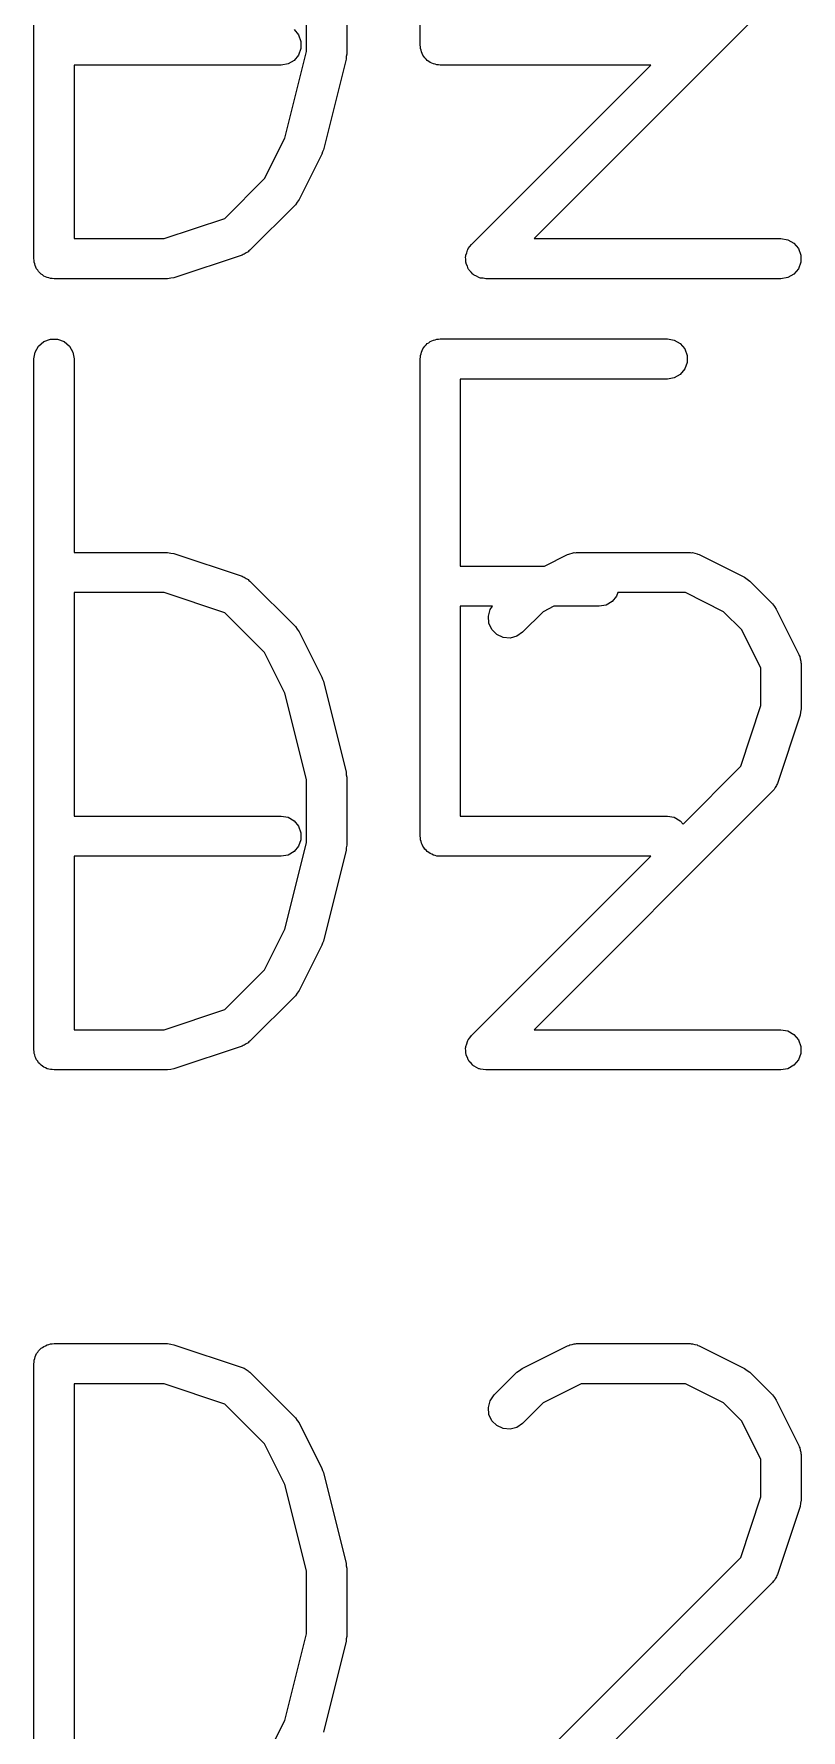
# Model space of a CAD drawing. Extents: x -2.2 to 89.1, y -78.6 to 9.2.
# Drawn here: x 67.371 to 69.311, y -60.797 to -56.509 of the extents above; entities that cross this region are included whole.
import ezdxf

# ---------------------------------------------------------------- set-up
doc = ezdxf.new("R2010")
doc.units = 0
doc.header["$MEASUREMENT"] = 0
doc.layers.add('BLACK', color=7, linetype='CONTINUOUS')

msp = doc.modelspace()

# ---------------------------------------------------------------- linework, layer by layer
at = {"layer": 'Black'}
for p, q in [((68.3482, -56.5375), (68.3482, -55.331)), ((67.3715, -57.0775), (67.3715, -55.871)), ((68.0609, -56.5542), (68.0609, -56.3944)), ((68.1625, -56.3881), (68.1625, -56.5605)), ((69.2392, -56.424), (68.6365, -57.0267)), ((68.0294, -56.4986), (68.0408, -56.5121)), ((68.0408, -56.5121), (68.0468, -56.5287)), ((68.0063, -56.7726), (68.0609, -56.5542)), ((68.0468, -56.5464), (68.0408, -56.5629)), ((68.0468, -56.5287), (68.0468, -56.5464)), ((68.3489, -56.5419), (68.3482, -56.5375)), ((68.3489, -56.5464), (68.3489, -56.5419)), ((68.3504, -56.5505), (68.3489, -56.5464)), ((68.3512, -56.5549), (68.3504, -56.5505)), ((68.3534, -56.5588), (68.3512, -56.5549)), ((67.9968, -56.5883), (67.4731, -56.5883)), ((67.4731, -56.5883), (67.4731, -57.0267)), ((68.0142, -56.5853), (67.9968, -56.5883)), ((68.0294, -56.5765), (68.0142, -56.5853)), ((68.0408, -56.5629), (68.0294, -56.5765)), ((68.161, -56.5728), (68.1035, -56.8026)), ((68.1614, -56.5666), (68.161, -56.5728)), ((68.1625, -56.5605), (68.1614, -56.5666)), ((68.355, -56.5629), (68.3534, -56.5588)), ((68.3578, -56.5664), (68.355, -56.5629)), ((68.36, -56.5702), (68.3578, -56.5664)), ((68.3634, -56.5731), (68.36, -56.5702)), ((68.3663, -56.5765), (68.3634, -56.5731)), ((68.3701, -56.5787), (68.3663, -56.5765)), ((68.3736, -56.5815), (68.3701, -56.5787)), ((68.3777, -56.5831), (68.3736, -56.5815)), ((68.3816, -56.5853), (68.3777, -56.5831)), ((68.386, -56.5861), (68.3816, -56.5853)), ((68.3901, -56.5876), (68.386, -56.5861)), ((68.3946, -56.5876), (68.3901, -56.5876)), ((68.399, -56.5883), (68.3946, -56.5876)), ((68.9312, -56.5883), (68.399, -56.5883)), ((68.4779, -57.0416), (68.9312, -56.5883)), ((67.955, -56.8751), (68.0063, -56.7726)), ((68.1013, -56.8077), (68.0997, -56.813)), ((68.1035, -56.8026), (68.1013, -56.8077)), ((68.0997, -56.813), (68.0422, -56.9279)), ((67.8544, -56.9757), (67.955, -56.8751)), ((68.0327, -56.9411), (67.9178, -57.056)), ((68.0374, -56.9344), (68.0327, -56.9411)), ((68.0422, -56.9279), (68.0374, -56.9344)), ((67.7013, -57.0267), (67.8544, -56.9757)), ((67.4731, -57.0267), (67.7013, -57.0267)), ((68.6365, -57.0267), (69.2607, -57.0267)), ((69.2607, -57.0267), (69.2781, -57.0298)), ((67.8979, -57.0683), (67.7256, -57.1257)), ((67.9005, -57.0669), (67.8979, -57.0683)), ((67.9033, -57.0661), (67.9005, -57.0669)), ((67.9082, -57.0627), (67.9033, -57.0661)), ((67.9135, -57.0599), (67.9082, -57.0627)), ((67.9154, -57.0577), (67.9135, -57.0599)), ((67.9178, -57.056), (67.9154, -57.0577)), ((68.4638, -57.0687), (68.4661, -57.0625)), ((68.4638, -57.071), (68.4638, -57.0687)), ((68.4661, -57.0625), (68.4678, -57.0561)), ((68.4678, -57.0561), (68.4691, -57.0543)), ((68.4691, -57.0543), (68.4699, -57.0521)), ((68.4699, -57.0521), (68.4741, -57.0471)), ((68.4741, -57.0471), (68.4779, -57.0416)), ((69.2781, -57.0298), (69.2934, -57.0386)), ((69.2934, -57.0386), (69.3047, -57.0521)), ((69.3047, -57.0521), (69.3108, -57.0687)), ((69.3108, -57.0687), (69.3108, -57.0864)), ((67.3722, -57.0819), (67.3715, -57.0775)), ((67.3722, -57.0864), (67.3722, -57.0819)), ((67.3738, -57.0905), (67.3722, -57.0864)), ((67.3745, -57.0949), (67.3738, -57.0905)), ((67.3767, -57.0988), (67.3745, -57.0949)), ((67.3783, -57.1029), (67.3767, -57.0988)), ((67.3811, -57.1064), (67.3783, -57.1029)), ((67.3833, -57.1102), (67.3811, -57.1064)), ((67.3868, -57.1131), (67.3833, -57.1102)), ((68.4633, -57.0731), (68.4638, -57.071)), ((68.4638, -57.0797), (68.4633, -57.0731)), ((68.4638, -57.0864), (68.4638, -57.0797)), ((68.4646, -57.0885), (68.4638, -57.0864)), ((68.4648, -57.0907), (68.4646, -57.0885)), ((68.4676, -57.0967), (68.4648, -57.0907)), ((68.4699, -57.1029), (68.4676, -57.0967)), ((68.4713, -57.1047), (68.4699, -57.1029)), ((68.4722, -57.1067), (68.4713, -57.1047)), ((68.4769, -57.1114), (68.4722, -57.1067)), ((68.4812, -57.1165), (68.4769, -57.1114)), ((69.3047, -57.1029), (69.2934, -57.1165)), ((69.3108, -57.0864), (69.3047, -57.1029)), ((67.3896, -57.1165), (67.3868, -57.1131)), ((67.3935, -57.1187), (67.3896, -57.1165)), ((67.3969, -57.1215), (67.3935, -57.1187)), ((67.401, -57.1231), (67.3969, -57.1215)), ((67.4049, -57.1253), (67.401, -57.1231)), ((67.4093, -57.1261), (67.4049, -57.1253)), ((67.4134, -57.1276), (67.4093, -57.1261)), ((67.4179, -57.1276), (67.4134, -57.1276)), ((67.4223, -57.1283), (67.4179, -57.1276)), ((67.7095, -57.1283), (67.4223, -57.1283)), ((67.7175, -57.1269), (67.7095, -57.1283)), ((67.7256, -57.1257), (67.7175, -57.1269)), ((68.4831, -57.1176), (68.4812, -57.1165)), ((68.4847, -57.1192), (68.4831, -57.1176)), ((68.4907, -57.122), (68.4847, -57.1192)), ((68.4965, -57.1253), (68.4907, -57.122)), ((68.4987, -57.1257), (68.4965, -57.1253)), ((68.5007, -57.1266), (68.4987, -57.1257)), ((68.5073, -57.1272), (68.5007, -57.1266)), ((68.5139, -57.1283), (68.5073, -57.1272)), ((69.2607, -57.1283), (68.5139, -57.1283)), ((69.2781, -57.1253), (69.2607, -57.1283)), ((69.2934, -57.1165), (69.2781, -57.1253)), ((67.3969, -57.2871), (67.4134, -57.281)), ((67.4134, -57.281), (67.4311, -57.281)), ((67.4311, -57.281), (67.4477, -57.2871)), ((68.3777, -57.2855), (68.3816, -57.2833)), ((68.3816, -57.2833), (68.386, -57.2825)), ((68.386, -57.2825), (68.3901, -57.281)), ((68.3901, -57.281), (68.3946, -57.281)), ((68.3946, -57.281), (68.399, -57.2802)), ((68.399, -57.2802), (68.9735, -57.2802)), ((68.9735, -57.2802), (68.9909, -57.2833)), ((68.9909, -57.2833), (69.0061, -57.2921)), ((67.3715, -57.331), (67.3745, -57.3137)), ((67.3745, -57.3137), (67.3833, -57.2984)), ((67.3833, -57.2984), (67.3969, -57.2871)), ((67.4477, -57.2871), (67.4612, -57.2984)), ((67.4612, -57.2984), (67.47, -57.3137)), ((67.47, -57.3137), (67.4731, -57.331)), ((68.3482, -57.331), (68.3489, -57.3267)), ((68.3489, -57.3222), (68.3504, -57.3181)), ((68.3489, -57.3267), (68.3489, -57.3222)), ((68.3504, -57.3181), (68.3512, -57.3137)), ((68.3512, -57.3137), (68.3534, -57.3098)), ((68.3534, -57.3098), (68.355, -57.3056)), ((68.355, -57.3056), (68.3578, -57.3022)), ((68.3578, -57.3022), (68.36, -57.2984)), ((68.36, -57.2984), (68.3634, -57.2955)), ((68.3634, -57.2955), (68.3663, -57.2921)), ((68.3663, -57.2921), (68.3701, -57.2899)), ((68.3701, -57.2899), (68.3736, -57.2871)), ((68.3736, -57.2871), (68.3777, -57.2855)), ((69.0061, -57.2921), (69.0175, -57.3056)), ((69.0175, -57.3056), (69.0235, -57.3222)), ((69.0235, -57.3222), (69.0235, -57.3399)), ((67.3715, -57.871), (67.3715, -57.331)), ((67.4731, -57.331), (67.4731, -57.8202)), ((68.3482, -58.5375), (68.3482, -57.331)), ((69.0061, -57.37), (68.9909, -57.3788)), ((69.0175, -57.3564), (69.0061, -57.37)), ((69.0235, -57.3399), (69.0175, -57.3564)), ((68.9735, -57.3818), (68.4498, -57.3818)), ((68.4498, -57.3818), (68.4498, -57.8548)), ((68.9909, -57.3788), (68.9735, -57.3818)), ((67.4731, -57.8202), (67.7095, -57.8202)), ((67.7095, -57.8202), (67.7175, -57.8217)), ((67.7175, -57.8217), (67.7256, -57.8229)), ((67.7256, -57.8229), (67.8979, -57.8803)), ((68.6626, -57.8548), (68.7209, -57.8256)), ((68.7209, -57.8256), (68.7238, -57.8248)), ((68.7238, -57.8248), (68.7263, -57.8233)), ((68.7263, -57.8233), (68.7322, -57.8223)), ((68.7322, -57.8223), (68.7379, -57.8206)), ((68.7379, -57.8206), (68.7408, -57.8208)), ((68.7408, -57.8208), (68.7437, -57.8202)), ((68.7437, -57.8202), (69.0309, -57.8202)), ((69.0309, -57.8202), (69.0338, -57.8208)), ((69.0338, -57.8208), (69.0367, -57.8206)), ((69.0367, -57.8206), (69.0424, -57.8223)), ((69.0424, -57.8223), (69.0483, -57.8233)), ((69.0483, -57.8233), (69.0508, -57.8248)), ((69.0508, -57.8248), (69.0536, -57.8256)), ((69.0536, -57.8256), (69.1686, -57.8831)), ((67.3715, -59.0775), (67.3715, -57.871)), ((67.8979, -57.8803), (67.9005, -57.8817)), ((67.9005, -57.8817), (67.9033, -57.8825)), ((67.9033, -57.8825), (67.9082, -57.8859)), ((68.4498, -57.8548), (68.6626, -57.8548)), ((69.1686, -57.8831), (69.1751, -57.8879)), ((67.4731, -57.9218), (67.4731, -58.4867)), ((67.7013, -57.9218), (67.4731, -57.9218)), ((67.8544, -57.9729), (67.7013, -57.9218)), ((67.9082, -57.8859), (67.9135, -57.8887)), ((67.9135, -57.8887), (67.9154, -57.8909)), ((67.9154, -57.8909), (67.9178, -57.8926)), ((67.9178, -57.8926), (68.0327, -58.0075)), ((68.8484, -57.9218), (68.8451, -57.931)), ((69.0189, -57.9218), (68.8484, -57.9218)), ((69.1157, -57.9703), (69.0189, -57.9218)), ((69.1751, -57.8879), (69.1818, -57.8926)), ((69.1818, -57.8926), (69.2392, -57.95)), ((68.5309, -57.9564), (68.4498, -57.9564)), ((68.4498, -57.9564), (68.4498, -58.4867)), ((68.5207, -57.9815), (68.5253, -57.9645)), ((68.5253, -57.9645), (68.5309, -57.9564)), ((68.6589, -57.9703), (68.6072, -58.0219)), ((68.6866, -57.9564), (68.6589, -57.9703)), ((68.8011, -57.9564), (68.6866, -57.9564)), ((68.8185, -57.9533), (68.8011, -57.9564)), ((68.8338, -57.9445), (68.8185, -57.9533)), ((68.8451, -57.931), (68.8338, -57.9445)), ((69.1615, -58.016), (69.1157, -57.9703)), ((69.2392, -57.95), (69.2439, -57.9567)), ((69.2439, -57.9567), (69.2487, -57.9632)), ((69.2487, -57.9632), (69.3062, -58.0781)), ((67.955, -58.0735), (67.8544, -57.9729)), ((68.0327, -58.0075), (68.0374, -58.0142)), ((68.5222, -57.9991), (68.5207, -57.9815)), ((68.5297, -58.0151), (68.5222, -57.9991)), ((68.0374, -58.0142), (68.0422, -58.0207)), ((68.0422, -58.0207), (68.0997, -58.1356)), ((68.5422, -58.0276), (68.5297, -58.0151)), ((68.5582, -58.035), (68.5422, -58.0276)), ((68.5757, -58.0366), (68.5582, -58.035)), ((68.5928, -58.032), (68.5757, -58.0366)), ((68.6072, -58.0219), (68.5928, -58.032)), ((69.2099, -58.1128), (69.1615, -58.016)), ((68.0063, -58.176), (67.955, -58.0735)), ((69.3062, -58.0781), (69.307, -58.0809)), ((69.307, -58.0809), (69.3085, -58.0835)), ((69.3085, -58.0835), (69.3095, -58.0893)), ((69.3095, -58.0893), (69.3112, -58.095)), ((69.3112, -58.095), (69.311, -58.098)), ((69.311, -58.098), (69.3115, -58.1009)), ((68.0997, -58.1356), (68.1013, -58.1409)), ((68.1013, -58.1409), (68.1035, -58.146)), ((69.2099, -58.2075), (69.2099, -58.1128)), ((69.3115, -58.1009), (69.3115, -58.2158)), ((68.0609, -58.3944), (68.0063, -58.176)), ((68.1035, -58.146), (68.161, -58.3758)), ((69.1589, -58.3607), (69.2099, -58.2075)), ((69.3101, -58.2238), (69.3089, -58.2318)), ((69.3115, -58.2158), (69.3101, -58.2238)), ((69.3089, -58.2318), (69.2515, -58.4042)), ((68.0609, -58.5542), (68.0609, -58.3944)), ((68.161, -58.3758), (68.1614, -58.382)), ((68.1614, -58.382), (68.1625, -58.3881)), ((68.1625, -58.3881), (68.1625, -58.5605)), ((69.0129, -58.5067), (69.1589, -58.3607)), ((69.2392, -58.424), (68.6365, -59.0267)), ((69.2409, -58.4216), (69.2392, -58.424)), ((69.2431, -58.4197), (69.2409, -58.4216)), ((69.2459, -58.4145), (69.2431, -58.4197)), ((69.2493, -58.4096), (69.2459, -58.4145)), ((69.2501, -58.4068), (69.2493, -58.4096)), ((69.2515, -58.4042), (69.2501, -58.4068)), ((67.4731, -58.4867), (67.9968, -58.4867)), ((67.9968, -58.4867), (68.0142, -58.4898)), ((68.0142, -58.4898), (68.0294, -58.4986)), ((68.0294, -58.4986), (68.0408, -58.5121)), ((68.0408, -58.5121), (68.0468, -58.5287)), ((68.4498, -58.4867), (68.9735, -58.4867)), ((68.9735, -58.4867), (68.9909, -58.4898)), ((68.9909, -58.4898), (69.0061, -58.4986)), ((69.0061, -58.4986), (69.0129, -58.5067)), ((68.0063, -58.7726), (68.0609, -58.5542)), ((68.0408, -58.5629), (68.0294, -58.5765)), ((68.0468, -58.5464), (68.0408, -58.5629)), ((68.0468, -58.5287), (68.0468, -58.5464)), ((68.1614, -58.5666), (68.161, -58.5728)), ((68.1625, -58.5605), (68.1614, -58.5666)), ((68.3489, -58.5419), (68.3482, -58.5375)), ((68.3489, -58.5464), (68.3489, -58.5419)), ((68.3504, -58.5505), (68.3489, -58.5464)), ((68.3512, -58.5549), (68.3504, -58.5505)), ((68.3534, -58.5588), (68.3512, -58.5549)), ((68.355, -58.5629), (68.3534, -58.5588)), ((68.3578, -58.5664), (68.355, -58.5629)), ((68.36, -58.5702), (68.3578, -58.5664)), ((68.3634, -58.5731), (68.36, -58.5702)), ((67.9968, -58.5883), (67.4731, -58.5883)), ((67.4731, -58.5883), (67.4731, -59.0267)), ((68.0142, -58.5853), (67.9968, -58.5883)), ((68.0294, -58.5765), (68.0142, -58.5853)), ((68.161, -58.5728), (68.1035, -58.8026)), ((68.3663, -58.5765), (68.3634, -58.5731)), ((68.3701, -58.5787), (68.3663, -58.5765)), ((68.3736, -58.5815), (68.3701, -58.5787)), ((68.3777, -58.5831), (68.3736, -58.5815)), ((68.3816, -58.5853), (68.3777, -58.5831)), ((68.386, -58.5861), (68.3816, -58.5853)), ((68.3901, -58.5876), (68.386, -58.5861)), ((68.3946, -58.5876), (68.3901, -58.5876)), ((68.399, -58.5883), (68.3946, -58.5876)), ((68.9312, -58.5883), (68.399, -58.5883)), ((68.4779, -59.0416), (68.9312, -58.5883)), ((67.955, -58.8751), (68.0063, -58.7726)), ((68.0997, -58.813), (68.0422, -58.9279)), ((68.1013, -58.8077), (68.0997, -58.813)), ((68.1035, -58.8026), (68.1013, -58.8077)), ((67.8544, -58.9757), (67.955, -58.8751)), ((68.0327, -58.9411), (67.9178, -59.056)), ((68.0374, -58.9344), (68.0327, -58.9411)), ((68.0422, -58.9279), (68.0374, -58.9344)), ((67.7013, -59.0267), (67.8544, -58.9757)), ((67.4731, -59.0267), (67.7013, -59.0267)), ((68.4741, -59.0471), (68.4779, -59.0416)), ((68.6365, -59.0267), (69.2607, -59.0267)), ((69.2607, -59.0267), (69.2781, -59.0298)), ((69.2781, -59.0298), (69.2934, -59.0386)), ((69.2934, -59.0386), (69.3047, -59.0521)), ((67.3722, -59.0819), (67.3715, -59.0775)), ((67.3722, -59.0864), (67.3722, -59.0819)), ((67.8979, -59.0683), (67.7256, -59.1257)), ((67.9005, -59.0669), (67.8979, -59.0683)), ((67.9033, -59.0661), (67.9005, -59.0669)), ((67.9082, -59.0627), (67.9033, -59.0661)), ((67.9135, -59.0599), (67.9082, -59.0627)), ((67.9154, -59.0577), (67.9135, -59.0599)), ((67.9178, -59.056), (67.9154, -59.0577)), ((68.4633, -59.0731), (68.4638, -59.071)), ((68.4638, -59.0797), (68.4633, -59.0731)), ((68.4638, -59.0687), (68.4661, -59.0625)), ((68.4638, -59.071), (68.4638, -59.0687)), ((68.4638, -59.0864), (68.4638, -59.0797)), ((68.4661, -59.0625), (68.4678, -59.0561)), ((68.4678, -59.0561), (68.4691, -59.0543)), ((68.4691, -59.0543), (68.4699, -59.0521)), ((68.4699, -59.0521), (68.4741, -59.0471)), ((69.3047, -59.0521), (69.3108, -59.0687)), ((69.3108, -59.0687), (69.3108, -59.0864)), ((67.3738, -59.0905), (67.3722, -59.0864)), ((67.3745, -59.0949), (67.3738, -59.0905)), ((67.3767, -59.0988), (67.3745, -59.0949)), ((67.3783, -59.1029), (67.3767, -59.0988)), ((67.3811, -59.1064), (67.3783, -59.1029)), ((67.3833, -59.1102), (67.3811, -59.1064)), ((67.3868, -59.1131), (67.3833, -59.1102)), ((67.3896, -59.1165), (67.3868, -59.1131)), ((67.3935, -59.1187), (67.3896, -59.1165)), ((67.3969, -59.1215), (67.3935, -59.1187)), ((67.401, -59.1231), (67.3969, -59.1215)), ((67.4049, -59.1253), (67.401, -59.1231)), ((67.4093, -59.1261), (67.4049, -59.1253)), ((67.4134, -59.1276), (67.4093, -59.1261)), ((67.4179, -59.1276), (67.4134, -59.1276)), ((67.4223, -59.1283), (67.4179, -59.1276)), ((67.7175, -59.1269), (67.7095, -59.1283)), ((67.7256, -59.1257), (67.7175, -59.1269)), ((68.4646, -59.0885), (68.4638, -59.0864)), ((68.4648, -59.0907), (68.4646, -59.0885)), ((68.4676, -59.0967), (68.4648, -59.0907)), ((68.4699, -59.1029), (68.4676, -59.0967)), ((68.4713, -59.1047), (68.4699, -59.1029)), ((68.4722, -59.1067), (68.4713, -59.1047)), ((68.4769, -59.1114), (68.4722, -59.1067)), ((68.4812, -59.1165), (68.4769, -59.1114)), ((68.4831, -59.1176), (68.4812, -59.1165)), ((68.4847, -59.1192), (68.4831, -59.1176)), ((68.4907, -59.122), (68.4847, -59.1192)), ((68.4965, -59.1253), (68.4907, -59.122)), ((68.4987, -59.1257), (68.4965, -59.1253)), ((68.5007, -59.1266), (68.4987, -59.1257)), ((68.5073, -59.1272), (68.5007, -59.1266)), ((68.5139, -59.1283), (68.5073, -59.1272)), ((69.2781, -59.1253), (69.2607, -59.1283)), ((69.2934, -59.1165), (69.2781, -59.1253)), ((69.3047, -59.1029), (69.2934, -59.1165)), ((69.3108, -59.0864), (69.3047, -59.1029)), ((67.7095, -59.1283), (67.4223, -59.1283)), ((69.2607, -59.1283), (68.5139, -59.1283)), ((67.3738, -59.8581), (67.3745, -59.8537)), ((67.3745, -59.8537), (67.3767, -59.8498)), ((67.3767, -59.8498), (67.3783, -59.8456)), ((67.3783, -59.8456), (67.3811, -59.8422)), ((67.3811, -59.8422), (67.3833, -59.8384)), ((67.3833, -59.8384), (67.3868, -59.8355)), ((67.3868, -59.8355), (67.3896, -59.8321)), ((67.3896, -59.8321), (67.3935, -59.8299)), ((67.3935, -59.8299), (67.3969, -59.8271)), ((67.3969, -59.8271), (67.401, -59.8255)), ((67.401, -59.8255), (67.4049, -59.8233)), ((67.4049, -59.8233), (67.4093, -59.8225)), ((67.4093, -59.8225), (67.4134, -59.821)), ((67.4134, -59.821), (67.4179, -59.821)), ((67.4179, -59.821), (67.4223, -59.8202)), ((67.4223, -59.8202), (67.7095, -59.8202)), ((67.7095, -59.8202), (67.7175, -59.8217)), ((67.7175, -59.8217), (67.7256, -59.8229)), ((67.7256, -59.8229), (67.8979, -59.8803)), ((68.606, -59.8831), (68.7209, -59.8256)), ((68.7209, -59.8256), (68.7238, -59.8248)), ((68.7238, -59.8248), (68.7263, -59.8233)), ((68.7263, -59.8233), (68.7322, -59.8223)), ((68.7322, -59.8223), (68.7379, -59.8206)), ((68.7379, -59.8206), (68.7408, -59.8208)), ((68.7408, -59.8208), (68.7437, -59.8202)), ((68.7437, -59.8202), (69.0309, -59.8202)), ((69.0309, -59.8202), (69.0338, -59.8208)), ((69.0338, -59.8208), (69.0367, -59.8206)), ((69.0367, -59.8206), (69.0424, -59.8223)), ((69.0424, -59.8223), (69.0483, -59.8233)), ((69.0483, -59.8233), (69.0508, -59.8248)), ((69.0508, -59.8248), (69.0536, -59.8256)), ((69.0536, -59.8256), (69.1686, -59.8831)), ((67.3715, -59.871), (67.3722, -59.8667)), ((67.3715, -61.0775), (67.3715, -59.871)), ((67.3722, -59.8622), (67.3738, -59.8581)), ((67.3722, -59.8667), (67.3722, -59.8622)), ((67.8979, -59.8803), (67.9005, -59.8817)), ((67.9005, -59.8817), (67.9033, -59.8825)), ((67.9033, -59.8825), (67.9082, -59.8859)), ((67.9082, -59.8859), (67.9135, -59.8887)), ((67.9135, -59.8887), (67.9154, -59.8909)), ((67.9154, -59.8909), (67.9178, -59.8926)), ((67.9178, -59.8926), (68.0327, -60.0075)), ((68.5354, -59.95), (68.5928, -59.8926)), ((68.5928, -59.8926), (68.5995, -59.8879)), ((68.5995, -59.8879), (68.606, -59.8831)), ((69.1686, -59.8831), (69.1751, -59.8879)), ((69.1751, -59.8879), (69.1818, -59.8926)), ((69.1818, -59.8926), (69.2392, -59.95)), ((67.4731, -59.9218), (67.4731, -61.0267)), ((67.7013, -59.9218), (67.4731, -59.9218)), ((67.8544, -59.9729), (67.7013, -59.9218)), ((68.7557, -59.9218), (68.6589, -59.9703)), ((69.0189, -59.9218), (68.7557, -59.9218)), ((69.1157, -59.9703), (69.0189, -59.9218)), ((67.955, -60.0735), (67.8544, -59.9729)), ((68.5207, -59.9815), (68.5253, -59.9645)), ((68.5222, -59.9991), (68.5207, -59.9815)), ((68.5253, -59.9645), (68.5354, -59.95)), ((68.6589, -59.9703), (68.6072, -60.0219)), ((69.1615, -60.016), (69.1157, -59.9703)), ((69.2392, -59.95), (69.2439, -59.9567)), ((69.2439, -59.9567), (69.2487, -59.9632)), ((69.2487, -59.9632), (69.3062, -60.0781)), ((68.0327, -60.0075), (68.0374, -60.0142)), ((68.0374, -60.0142), (68.0422, -60.0207)), ((68.0422, -60.0207), (68.0997, -60.1356)), ((68.5297, -60.0151), (68.5222, -59.9991)), ((68.5422, -60.0276), (68.5297, -60.0151)), ((68.5582, -60.035), (68.5422, -60.0276)), ((68.6072, -60.0219), (68.5928, -60.032)), ((69.2099, -60.1128), (69.1615, -60.016)), ((68.5757, -60.0366), (68.5582, -60.035)), ((68.5928, -60.032), (68.5757, -60.0366)), ((68.0063, -60.176), (67.955, -60.0735)), ((69.2099, -60.2075), (69.2099, -60.1128)), ((69.3062, -60.0781), (69.307, -60.0809)), ((69.307, -60.0809), (69.3085, -60.0835)), ((69.3085, -60.0835), (69.3095, -60.0893)), ((69.3095, -60.0893), (69.3112, -60.095)), ((69.3112, -60.095), (69.311, -60.098)), ((69.311, -60.098), (69.3115, -60.1009)), ((69.3115, -60.1009), (69.3115, -60.2158)), ((68.0997, -60.1356), (68.1013, -60.1409)), ((68.1013, -60.1409), (68.1035, -60.146)), ((68.1035, -60.146), (68.161, -60.3758)), ((68.0609, -60.3944), (68.0063, -60.176)), ((69.1589, -60.3607), (69.2099, -60.2075)), ((69.3089, -60.2318), (69.2515, -60.4042)), ((69.3101, -60.2238), (69.3089, -60.2318)), ((69.3115, -60.2158), (69.3101, -60.2238)), ((68.4779, -61.0416), (69.1589, -60.3607)), ((68.0609, -60.5542), (68.0609, -60.3944)), ((68.161, -60.3758), (68.1614, -60.382)), ((68.1614, -60.382), (68.1625, -60.3881)), ((68.1625, -60.3881), (68.1625, -60.5605)), ((69.2493, -60.4096), (69.2459, -60.4145)), ((69.2501, -60.4068), (69.2493, -60.4096)), ((69.2515, -60.4042), (69.2501, -60.4068)), ((69.2392, -60.424), (68.6365, -61.0267)), ((69.2409, -60.4216), (69.2392, -60.424)), ((69.2431, -60.4197), (69.2409, -60.4216)), ((69.2459, -60.4145), (69.2431, -60.4197)), ((68.0063, -60.7726), (68.0609, -60.5542)), ((68.161, -60.5728), (68.1035, -60.8026)), ((68.1614, -60.5666), (68.161, -60.5728)), ((68.1625, -60.5605), (68.1614, -60.5666)), ((67.955, -60.8751), (68.0063, -60.7726))]:
    msp.add_line(p, q, dxfattribs=at)

doc.saveas('drawing.dxf')
